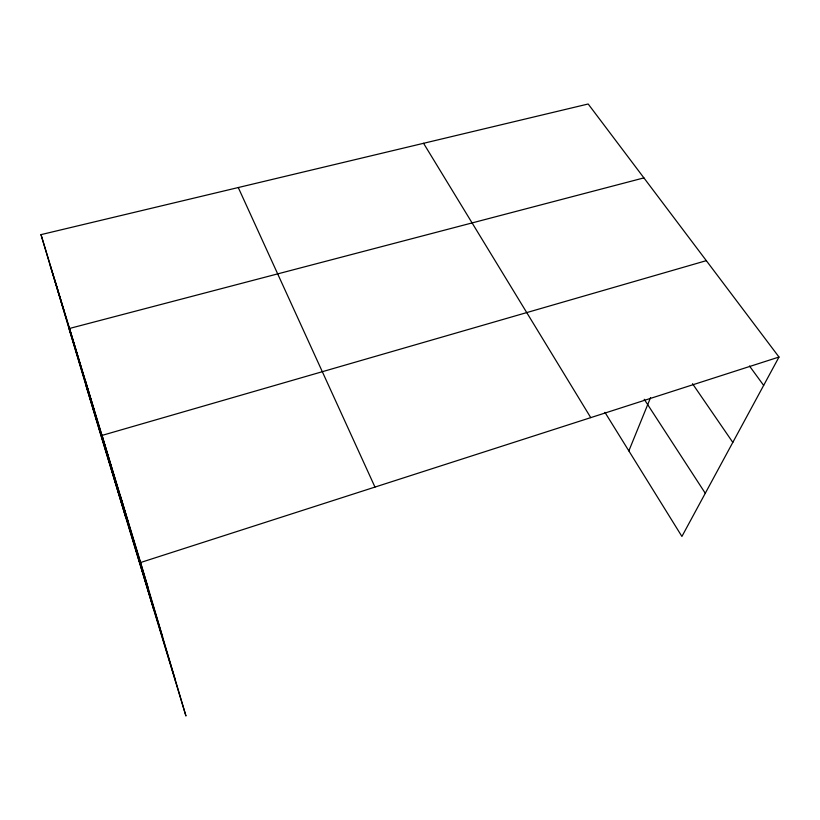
<?xml version="1.0" encoding="UTF-8"?>
<svg xmlns="http://www.w3.org/2000/svg" width="820" height="820" viewBox="0 0 820 820"><rect width="100%" height="100%" fill="white"/><g stroke="black" fill="none" stroke-linecap="round" stroke-linejoin="round"><path stroke-width="1.23" d="M628.848 450.908L650.567 397.587M41 234.633L140.609 562.51L185.955 716.003L100.337 433.565L41 234.633L588.186 103.996L779 357.038L681.912 536.454L604.945 412.357M140.609 562.51L779 357.038M706.327 260.657L101.998 435.42L153.709 609.619M643.905 177.889L69.505 328.461L125.655 517.092M749.49 366.007L763.656 385.39M692.521 383.719L732.813 442.39M644.202 399.268L705.282 493.261M423.561 143.295L590.749 417.626M238.271 187.534L374.976 487.08M50.307 265.834L148.01 587.54M69.095 328.82L162.606 636.966M85.956 385.359L175.347 680.098M85.208 380.131L93.839 409.18M54.796 280.061L63.929 310.688M120.581 496.592L128.484 523.242"/></g></svg>
